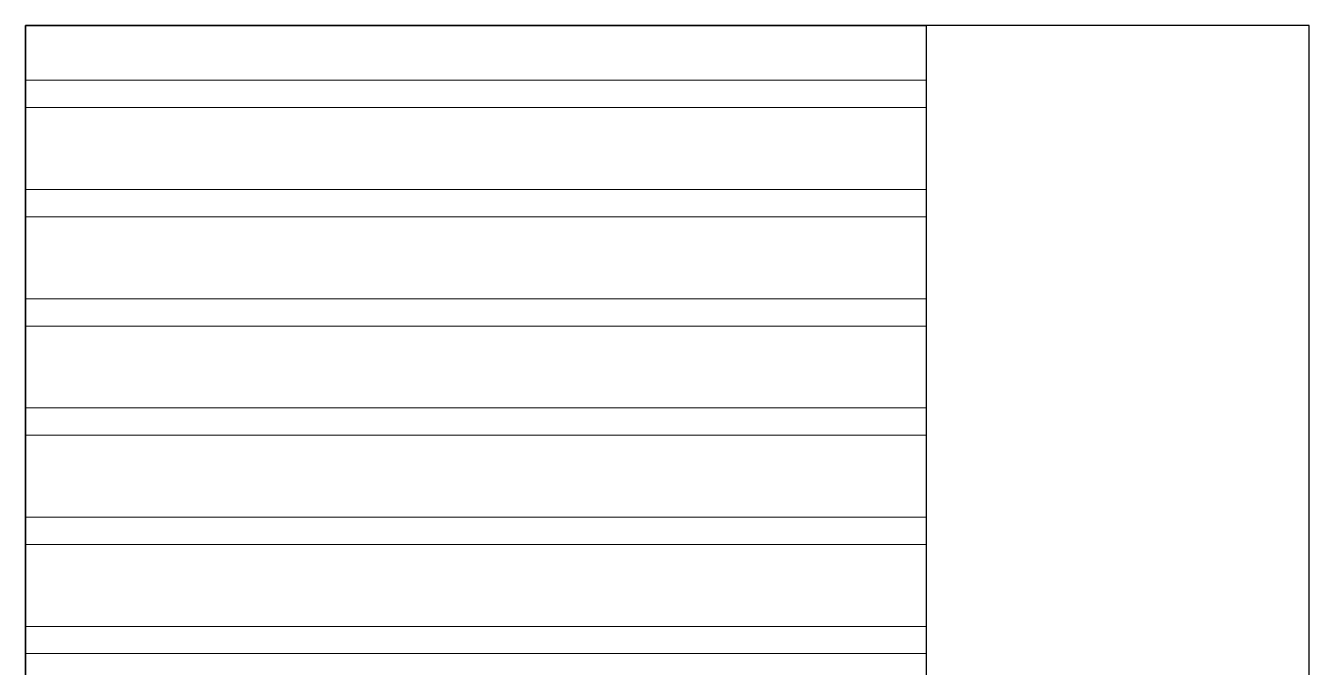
# Model space of a CAD drawing. Header units: metres. Extents: x 0 to 4415, y 1197 to 2590.
# Drawn here: x 1858.996 to 1861.346, y 1204.113 to 1205.288 of the extents above; entities that cross this region are included whole.
import ezdxf

# ---------------------------------------------------------------- set-up
doc = ezdxf.new("R2010")
doc.units = ezdxf.units.M
doc.layers.add('façade 03', color=33, linetype='Continuous', lineweight=25)
doc.layers.add('vue', color=7, linetype='Continuous', lineweight=5)

msp = doc.modelspace()

# ---------------------------------------------------------------- linework, layer by layer
at = {"layer": 'façade 03'}
msp.add_lwpolyline([(1858.9961, 1205.2882), (1860.6449, 1205.2882), (1860.6449, 1203.6882), (1858.9961, 1203.6882)], close=True, dxfattribs=at)
msp.add_lwpolyline([(1861.3461, 1203.0882), (1861.3461, 1205.2882), (1858.9961, 1205.2882), (1858.9961, 1203.0882)], dxfattribs=at)
at = {"layer": 'vue'}
for p, q in [((1858.9961, 1205.1882), (1860.6449, 1205.1882)), ((1858.9961, 1205.1382), (1860.6449, 1205.1382)), ((1858.9961, 1204.9882), (1860.6449, 1204.9882)), ((1858.9961, 1204.9382), (1860.6449, 1204.9382)), ((1858.9961, 1204.7882), (1860.6449, 1204.7882)), ((1858.9961, 1204.7382), (1860.6449, 1204.7382)), ((1858.9961, 1204.5882), (1860.6449, 1204.5882)), ((1858.9961, 1204.5382), (1860.6449, 1204.5382)), ((1858.9961, 1204.3882), (1860.6449, 1204.3882)), ((1858.9961, 1204.3382), (1860.6449, 1204.3382)), ((1858.9961, 1204.1882), (1860.6449, 1204.1882)), ((1858.9961, 1204.1382), (1860.6449, 1204.1382))]:
    msp.add_line(p, q, dxfattribs=at)

doc.saveas('drawing.dxf')
